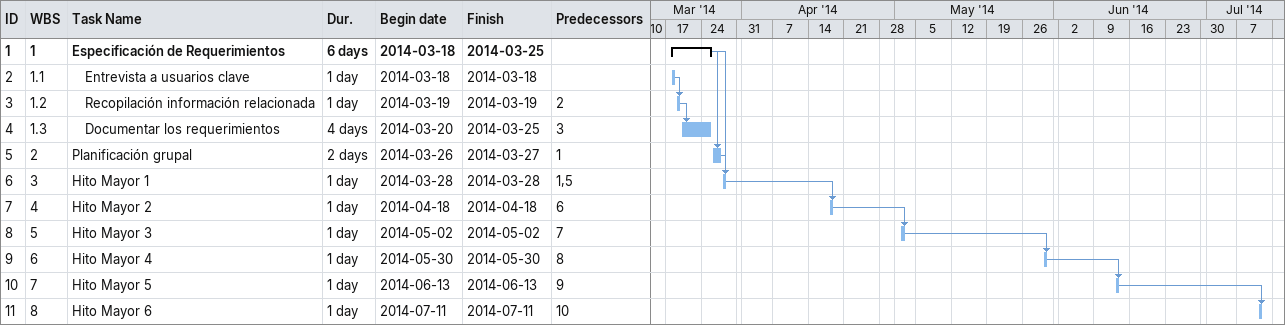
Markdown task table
| ID | WBS | Task | Duration | Start | Finish | Predecessors |
|---|---|---|---|---|---|---|
| 1 | 1 | **Especificación de Requerimientos** | 6d | 2014-03-18 | 2014-03-25 |  |
| 2 | 1.1 | Entrevista a usuarios clave | 1d | 2014-03-18 | 2014-03-18 |  |
| 3 | 1.2 | Recopilación información relacionada | 1d | 2014-03-19 | 2014-03-19 | 2 |
| 4 | 1.3 | Documentar los requerimientos | 4d | 2014-03-20 | 2014-03-25 | 3 |
| 5 | 2 | Planificación grupal | 2d | 2014-03-26 | 2014-03-27 | 1 |
| 6 | 3 | Hito Mayor 1 | 1d | 2014-03-28 | 2014-03-28 | 1, 5 |
| 7 | 4 | Hito Mayor 2 | 1d | 2014-04-18 | 2014-04-18 | 6 |
| 8 | 5 | Hito Mayor 3 | 1d | 2014-05-02 | 2014-05-02 | 7 |
| 9 | 6 | Hito Mayor 4 | 1d | 2014-05-30 | 2014-05-30 | 8 |
| 10 | 7 | Hito Mayor 5 | 1d | 2014-06-13 | 2014-06-13 | 9 |
| 11 | 8 | Hito Mayor 6 | 1d | 2014-07-11 | 2014-07-11 | 10 |
